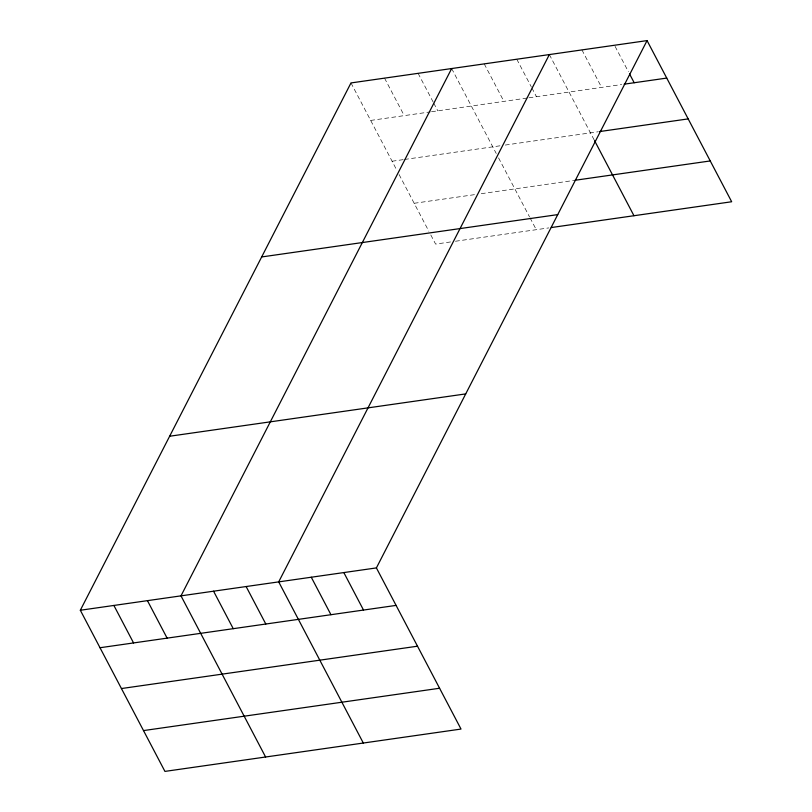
<?xml version="1.0" encoding="UTF-8"?>
<svg xmlns="http://www.w3.org/2000/svg" width="812" height="812" viewBox="0 0 812 812"><rect width="100%" height="100%" fill="white"/><g stroke="black" fill="none" stroke-linecap="round" stroke-linejoin="round"><path stroke-width="0.61" stroke-dasharray="4.06 3.04" d="M370.668 120.43L430.319 111.894M431.568 111.721L527.709 97.968M528.957 97.785L621.647 84.539M392.094 161.233L403.28 159.639M404.528 159.456L500.273 145.764M505.287 145.054L597.987 131.798M414.171 203.284L475.071 194.575M481.283 193.682L573.708 180.467M450.508 241.956L435.597 244.087L429.396 232.283M455.481 241.245L548.79 227.908M615.08 46.355L628.386 71.72M581.93 49.918L601.611 87.402M549.359 54.577L594.536 140.618M516.787 59.225L531.261 86.793M531.84 87.899L536.468 96.719M484.226 63.884L503.907 101.368M451.655 68.543L496.244 153.478M498.568 157.904L529.495 216.814M530.063 217.88L536.265 229.694M418.099 73.344L433.151 102.007M433.73 103.114L437.78 110.828M384.543 78.145L404.224 115.629M350.987 82.936L396.743 170.084M399.068 174.509L428.827 231.207"/><path stroke-width="1.22" d="M647.062 40.6L376.403 567.913L461.013 729.064L164.937 771.4L80.327 610.248L350.987 82.936L647.062 40.6L731.673 201.752L551.297 227.543M451.655 68.543L180.995 595.856L265.605 757.007M549.359 54.577L278.699 581.879L363.309 743.031M624.154 84.174L666.743 78.084M599.236 131.615L688.17 118.897M574.967 180.284L710.246 160.938M261.667 256.947L557.742 214.612M169.647 436.237L465.723 393.901M80.327 610.248L376.403 567.913M100.008 647.732L396.083 605.397M121.435 688.546L417.51 646.2M143.511 730.587L439.586 688.251M629.544 73.922L634.182 82.743M594.536 140.618L633.969 215.728M343.831 572.562L363.512 610.056M311.27 577.22L330.951 614.704M246.127 586.538L265.808 624.022M213.566 591.197L233.247 628.681M147.439 600.647L167.12 638.141M113.883 605.447L133.564 642.931"/></g></svg>
